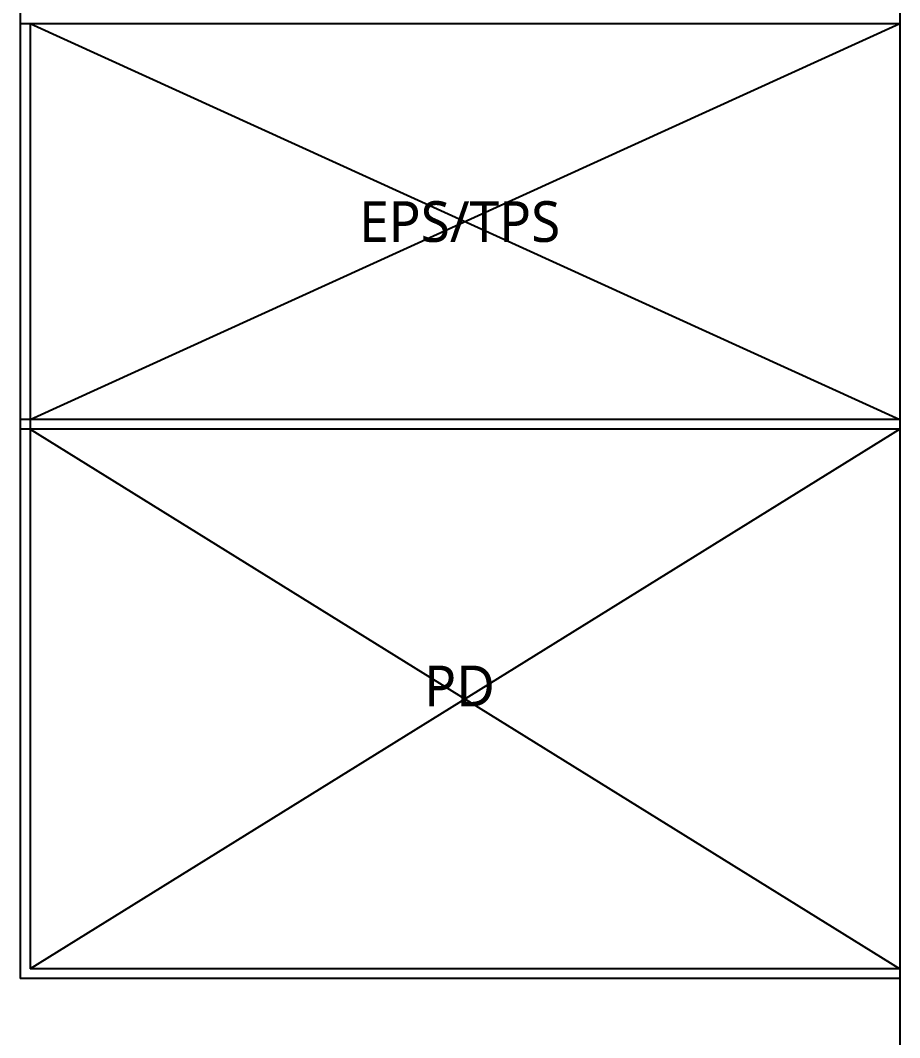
# Model space of a CAD drawing. Header units: millimetres. Extents: x -33000 to 294000, y 0 to 42408.
# Drawn here: x 133168 to 135868, y 17503 to 20625 of the extents above; entities that cross this region are included whole.
import ezdxf
from ezdxf.enums import TextEntityAlignment as Align

# ---------------------------------------------------------------- set-up
doc = ezdxf.new("R2010")
doc.units = ezdxf.units.MM
doc.header["$LTSCALE"] = 50
doc.layers.add('arch', color=8, linetype='Continuous')
doc.layers.add('실명', color=9, linetype='Continuous')
doc.styles.add('FORTELINE', font='malgun.ttf')

msp = doc.modelspace()

# ---------------------------------------------------------------- linework, layer by layer
at = {"layer": 'arch'}
for p, q in [((135868.3, 23514.6), (135868.3, 17324.6)), ((133168.3, 21497.1), (133168.3, 20614.6)), ((133168.3, 20614.6), (135868.3, 20614.6)), ((133198.3, 20614.6), (135868.3, 19399.8)), ((133198.3, 19399.8), (135868.3, 20614.6)), ((135868.3, 19369.8), (133198.3, 17714.6)), ((133198.3, 19369.8), (135868.3, 17714.6))]:
    msp.add_line(p, q, dxfattribs=at)
at = {"layer": 'arch', "linetype": 'Continuous'}
for p, q in [((133168.3, 20614.6), (133168.3, 17684.6)), ((133198.3, 20614.6), (133198.3, 17714.6)), ((135868.3, 19399.8), (133168.3, 19399.8)), ((135868.3, 19369.8), (133168.3, 19369.8)), ((135868.3, 17714.6), (133198.3, 17714.6)), ((135868.3, 17684.6), (133168.3, 17684.6))]:
    msp.add_line(p, q, dxfattribs=at)

# ---------------------------------------------------------------- texts
at = {"layer": '실명', "linetype": 'ByBlock', "style": 'FORTELINE'}
for s, p in [('EPS/TPS', (134517.5, 20007.2)), ('PD', (134517, 18582.2))]:
    msp.add_text(s, height=125, dxfattribs=at).set_placement(p, align=Align.MIDDLE_CENTER)

doc.saveas('drawing.dxf')
